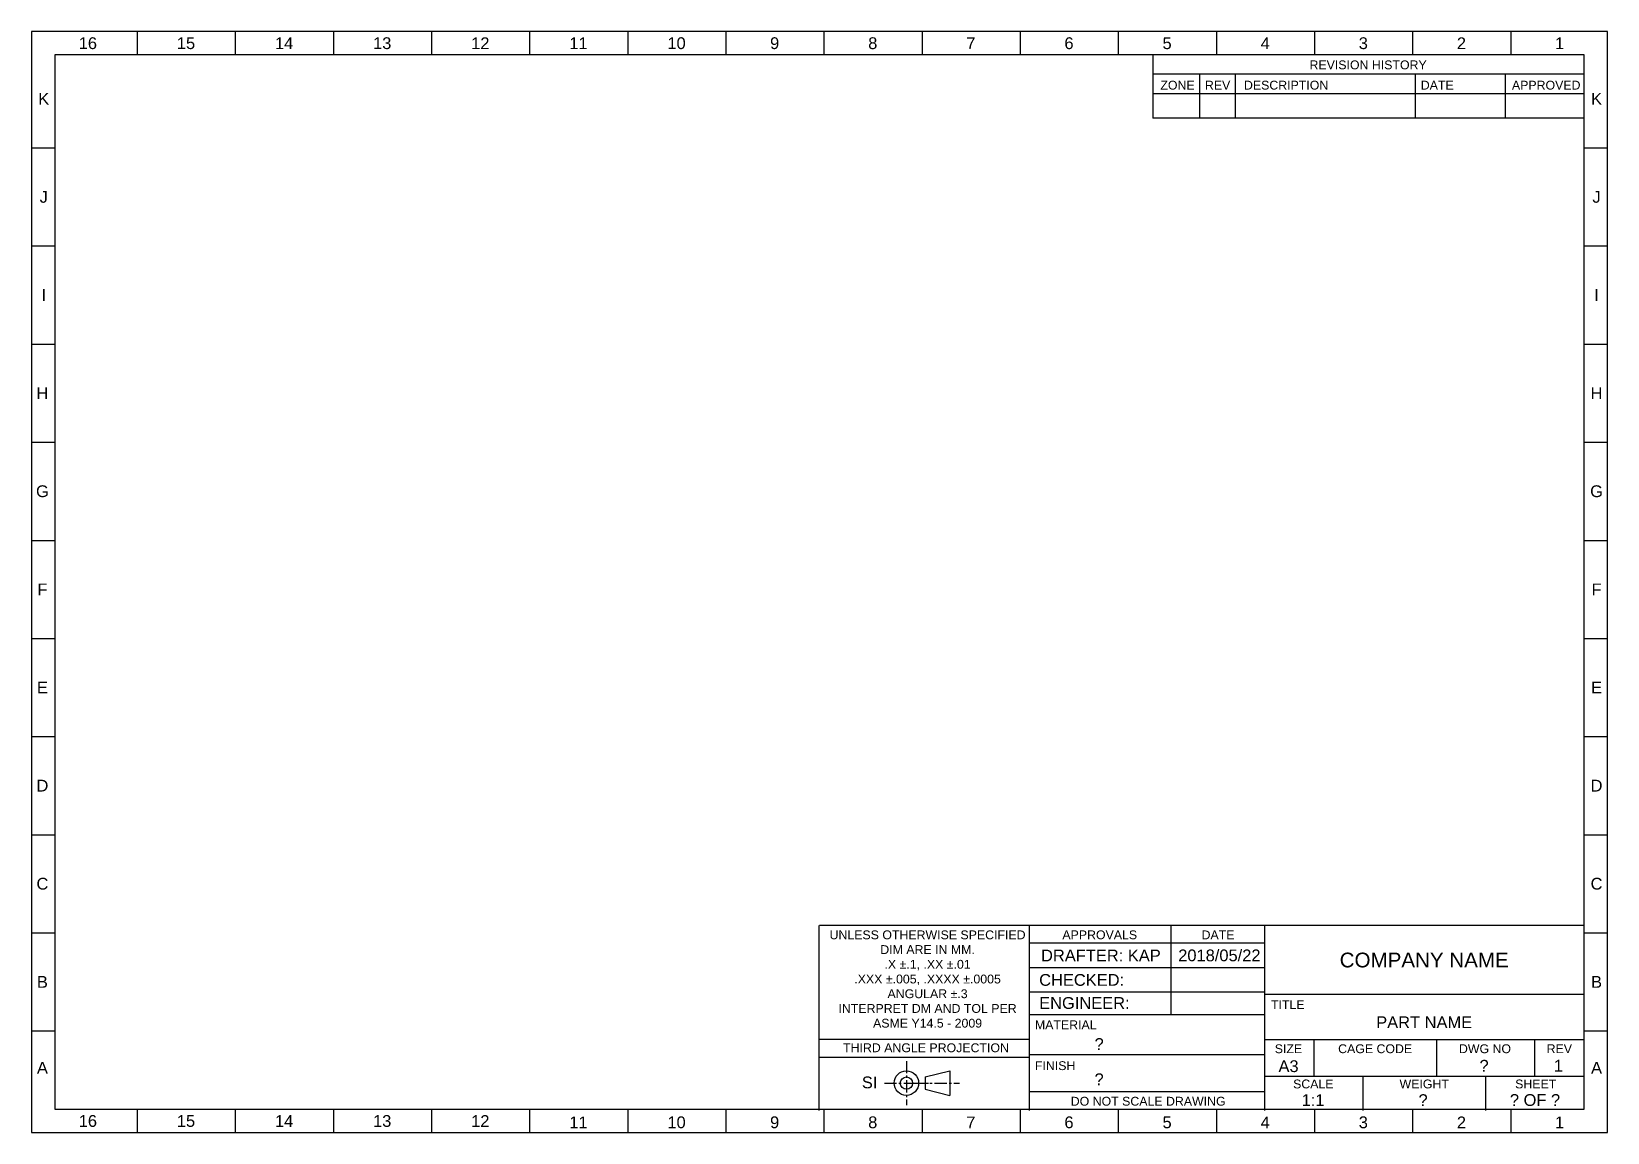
# Model space of a CAD drawing. Header units: millimetres. Extents: x 6 to 414, y 6 to 291.
import ezdxf

# ---------------------------------------------------------------- set-up
doc = ezdxf.new("R2010")
doc.units = ezdxf.units.MM
doc.header["$LTSCALE"] = 0.5
doc.linetypes.add('CENTER', pattern=[2, 1.25, -0.25, 0.25, -0.25])
for name, color, linetype in [('Center', 7, 'CENTER'), ('Dimension', 7, 'Continuous'), ('Visible', 1, 'Continuous')]:
    doc.layers.add(name, color=color, linetype=linetype)
doc.styles.get("Standard").update_dxf_attribs({"font": 'arial.ttf', "height": 3})
doc.styles.add('vert', font='arial.ttf', dxfattribs={"height": 0.12})

msp = doc.modelspace()

# ---------------------------------------------------------------- linework, layer by layer
at = {"layer": 'Center', "ltscale": 5}
for p, q in [((232.5, 24.5), (232.5, 13.07)), ((226.79, 18.78), (238.22, 18.78)), ((234.81, 18.78), (246.24, 18.78))]:
    msp.add_line(p, q, dxfattribs=at)
at = {"layer": 'Dimension'}
for p, q in [((237.35, 20.37), (243.7, 21.96)), ((243.7, 21.96), (243.7, 15.61)), ((237.35, 20.37), (237.35, 17.2)), ((237.35, 17.2), (243.7, 15.61))]:
    msp.add_line(p, q, dxfattribs=at)
for radius in [3.17, 1.59]:
    msp.add_circle((232.5, 18.78), radius, dxfattribs=at)
at = {"layer": 'Visible'}
for p, q in [((33.35, 291), (33.35, 285)), ((58.75, 291), (58.75, 285)), ((84.15, 291), (84.15, 285)), ((109.55, 291), (109.55, 285)), ((414, 291), (129.7, 291)), ((134.95, 291), (134.95, 285)), ((160.35, 291), (160.35, 285)), ((185.75, 291), (185.75, 285)), ((211.15, 291), (211.15, 285)), ((236.55, 291), (236.55, 285)), ((261.95, 291), (261.95, 285)), ((287.35, 291), (287.35, 285)), ((312.75, 291), (312.75, 285)), ((338.15, 291), (338.15, 285)), ((363.55, 291), (363.55, 285)), ((388.95, 291), (388.95, 285)), ((408, 285), (12, 285)), ((12, 285), (12, 12)), ((296.3, 285), (296.3, 268.55)), ((408, 12), (408, 285)), ((408, 279.95), (296.3, 279.95)), ((308.35, 279.95), (308.35, 268.55)), ((317.63, 279.95), (317.63, 268.55)), ((364.22, 279.95), (364.22, 268.55)), ((387.51, 279.95), (387.51, 268.55)), ((408, 274.9), (296.3, 274.9)), ((408, 268.55), (296.3, 268.55)), ((6, 260.88), (12, 260.88)), ((408, 260.88), (414, 260.88)), ((6, 235.48), (12, 235.48)), ((408, 235.48), (414, 235.48)), ((6, 210.08), (12, 210.08)), ((408, 210.08), (414, 210.08)), ((6, 203.3), (6, 6)), ((414, 6), (414, 203.3)), ((6, 184.68), (12, 184.68)), ((408, 184.68), (414, 184.68)), ((6, 159.28), (12, 159.28)), ((408, 159.28), (414, 159.28)), ((6, 133.88), (12, 133.88)), ((408, 133.88), (414, 133.88)), ((6, 108.48), (12, 108.48)), ((408, 108.48), (414, 108.48)), ((6, 83.08), (12, 83.08)), ((408, 83.08), (414, 83.08)), ((6, 57.68), (12, 57.68)), ((209.8, 59.55), (209.8, 11.67)), ((408, 59.55), (209.98, 59.55)), ((264.31, 59.55), (264.31, 11.67)), ((300.96, 59.55), (300.96, 36.49)), ((325.28, 37.07), (325.28, 59.55)), ((408, 57.68), (414, 57.68)), ((325.28, 54.99), (264.31, 54.99)), ((325.28, 48.64), (264.31, 48.64)), ((325.28, 42.29), (264.31, 42.29)), ((325.28, 41.83), (407.83, 41.83)), ((325.28, 24.37), (325.28, 37.07)), ((325.28, 36.49), (264.31, 36.49)), ((6, 32.28), (12, 32.28)), ((209.98, 30.15), (264.48, 30.15)), ((325.28, 30.06), (407.83, 30.06)), ((337.98, 30.06), (337.98, 20.6)), ((369.73, 30.06), (369.73, 20.6)), ((395.13, 30.06), (395.13, 20.6)), ((408, 32.28), (414, 32.28)), ((209.98, 25.51), (264.48, 25.51)), ((325.28, 26.07), (264.31, 26.07)), ((325.28, 11.67), (325.28, 24.37)), ((325.28, 20.6), (407.83, 20.6)), ((350.68, 20.6), (350.68, 11.67)), ((382.43, 20.6), (382.43, 11.67)), ((264.31, 16.57), (325.28, 16.57)), ((12, 12), (408, 12)), ((33.35, 12), (33.35, 6)), ((58.75, 12), (58.75, 6)), ((84.15, 12), (84.15, 6)), ((109.55, 12), (109.55, 6)), ((134.95, 12), (134.95, 6)), ((160.35, 12), (160.35, 6)), ((185.75, 12), (185.75, 6)), ((211.15, 12), (211.15, 6)), ((236.55, 12), (236.55, 6)), ((261.95, 12), (261.95, 6)), ((287.35, 12), (287.35, 6)), ((312.75, 12), (312.75, 6)), ((338.15, 12), (338.15, 6)), ((363.55, 12), (363.55, 6)), ((388.95, 12), (388.95, 6)), ((129.7, 6), (414, 6))]:
    msp.add_line(p, q, dxfattribs=at)
msp.add_lwpolyline([(6, 6), (414, 6), (414, 291), (6, 291)], close=True, dxfattribs=at)

# ---------------------------------------------------------------- texts
at = {"layer": 'Center', "char_height": 2.286, "attachment_point": 1, "style": 'vert'}
for s, insert, width in [('REVISION HISTORY', (336.86, 283.51), 77.3821), ('ZONE   REV    DESCRIPTION                           DATE                 APPROVED', (298.25, 278.26), 139.4222)]:
    msp.add_mtext(s, dxfattribs=dict(at, insert=insert, width=width))
at = {"layer": 'Dimension', "attachment_point": 5}
for s, width, insert, char_height in [('16', 25.286, (20.59, 287.96), 3.048), ('15', 25.286, (45.99, 287.96), 3.048), ('14', 25.286, (71.39, 287.96), 3.048), ('13', 25.286, (96.79, 287.96), 3.048), ('12', 25.286, (122.19, 287.96), 3.048), ('11', 25.286, (147.59, 287.96), 3.048), ('10', 25.286, (172.99, 287.96), 3.048), ('9', 25.286, (198.39, 287.96), 3.05), ('8', 25.286, (223.79, 287.96), 3.05), ('7', 25.286, (249.19, 287.96), 3.05), ('6', 25.286, (274.59, 287.96), 3.05), ('5', 25.286, (299.99, 287.96), 3.05), ('4', 25.286, (325.39, 287.96), 3.05), ('3', 25.286, (350.79, 287.96), 3.05), ('2', 25.286, (376.19, 287.96), 3.05), ('1', 25.286, (401.59, 287.96), 3.05), ('A', 6.35, (8.82, 22.76), 3.05), ('A', 6.35, (411.17, 22.76), 3.05), ('16', 25.286, (20.59, 8.96), 3.048), ('15', 25.286, (45.99, 8.96), 3.048), ('14', 25.286, (71.39, 8.96), 3.048), ('13', 25.286, (96.79, 8.96), 3.048), ('12', 25.286, (122.19, 8.96), 3.048), ('11', 25.286, (147.59, 8.61), 3.048), ('10', 25.286, (172.99, 8.61), 3.048), ('9', 25.286, (198.39, 8.61), 3.05), ('8', 25.286, (223.79, 8.61), 3.05), ('7', 25.286, (249.19, 8.61), 3.05), ('6', 25.286, (274.59, 8.61), 3.05), ('5', 25.286, (299.99, 8.61), 3.05), ('4', 25.286, (325.39, 8.61), 3.05), ('3', 25.286, (350.79, 8.61), 3.05), ('2', 25.286, (376.19, 8.61), 3.05), ('1', 25.286, (401.59, 8.61), 3.05)]:
    msp.add_mtext_dynamic_manual_height_columns(s, width=width, gutter_width=15.24, heights=[0], dxfattribs=dict(at, insert=insert, char_height=char_height))
at = {"layer": 'Dimension', "char_height": 3.05, "attachment_point": 5, "style": 'vert'}
for s, insert in [('K', (9.17, 273.58)), ('K', (411.17, 273.58)), ('J', (9.17, 248.18)), ('J', (411.17, 248.18)), ('I', (9.17, 222.78)), ('I', (411.17, 222.78)), ('H', (8.82, 197.38)), ('H', (411.17, 197.38)), ('G', (8.82, 171.98)), ('G', (411.17, 171.98)), ('F', (8.82, 146.58)), ('F', (411.17, 146.58)), ('E', (8.82, 121.18)), ('E', (411.17, 121.18)), ('D', (8.82, 95.78)), ('D', (411.17, 95.78)), ('C', (8.82, 70.38)), ('C', (411.17, 70.38)), ('B', (8.82, 44.98)), ('B', (411.17, 44.98))]:
    msp.add_mtext_dynamic_manual_height_columns(s, width=6.35, gutter_width=15.24, heights=[0], dxfattribs=dict(at, insert=insert))
at = {"layer": 'Dimension', "style": 'vert'}
for s, insert, char_height, width, attachment_point in [('\\pxqc;{\\H0.75x;UNLESS OTHERWISE SPECIFIED\\PDIM ARE IN MM.\\P.X %%P.1, .XX %%P.01\\P.XXX %%P.005, .XXXX %%P.0005\\PANGULAR %%P.3\\PINTERPRET DM AND TOL PER\\PASME Y14.5 - 2009}', (211.8, 58.3), 3.048, 52.3589, 1), ('\\pxi1;APPROVALS', (281.41, 57.15), 2.286, 36.6472, 5), ('\\pxi1;DATE', (312.03, 57.15), 2.286, 36.6472, 5), ('\\pxi1;DRAFTER: KAP', (264.31, 51.82), 3.048, 36.6472, 4), ('\\pxi1;2018/05/22', (299.82, 51.82), 3.048, 36.6472, 4), ('COMPANY NAME', (366.55, 50.62), 3.81, 82.55, 5), ('\\pxi1;CHECKED:  ', (263.82, 45.47), 3.048, 36.6472, 4), ('\\pxi1;ENGINEER:  ', (263.82, 39.5), 3.048, 36.6472, 4), ('\\pxi1;TITLE', (324.6, 40.24), 2.286, 13.7281, 1), ('MATERIAL', (265.77, 35.02), 2.286, 36.6472, 1), ('PART NAME', (366.55, 34.53), 3.048, 82.55, 5), ('THIRD ANGLE PROJECTION', (216.11, 27.91), 2.286, 54.5042, 4), ('?', (282.39, 28.89), 3.05, 31.598, 5), ('SIZE', (327.86, 28.82), 2.286, 12.6367, 1), ('CAGE CODE', (344.27, 28.82), 2.286, 20.4813, 1), ('DWG NO', (375.55, 28.82), 2.286, 14.8043, 1), ('REV', (398.25, 28.82), 2.286, 12.6367, 1), ('A3', (328.83, 24.69), 3.048, 15.2746, 1), ('?', (382.05, 23.27), 3.05, 15.2746, 5), ('1', (400.11, 24.82), 3.05, 15.2746, 1), ('SI', (222.97, 18.94), 3.048, 82.55, 5), ('FINISH', (265.77, 24.44), 2.286, 36.6472, 1), ('?', (282.39, 19.77), 3.05, 31.598, 5), ('SCALE', (332.61, 19.7), 2.286, 12.6367, 1), ('WEIGHT', (360.17, 19.7), 2.286, 12.6367, 1), ('SHEET', (390.1, 19.7), 2.286, 12.6367, 1), ('\\pxi1;DO NOT SCALE DRAWING', (293.95, 14.07), 2.286, 51.9576, 5), ('1:1', (337.77, 14.38), 3.048, 15.2746, 5), ('?', (366.26, 14.38), 3.05, 15.2746, 5), ('\\pxi-1,l2;? OF ?', (393.71, 14.38), 3.048, 25.3901, 5)]:
    msp.add_mtext(s, dxfattribs=dict(at, insert=insert, char_height=char_height, width=width, attachment_point=attachment_point))

doc.saveas('drawing.dxf')
